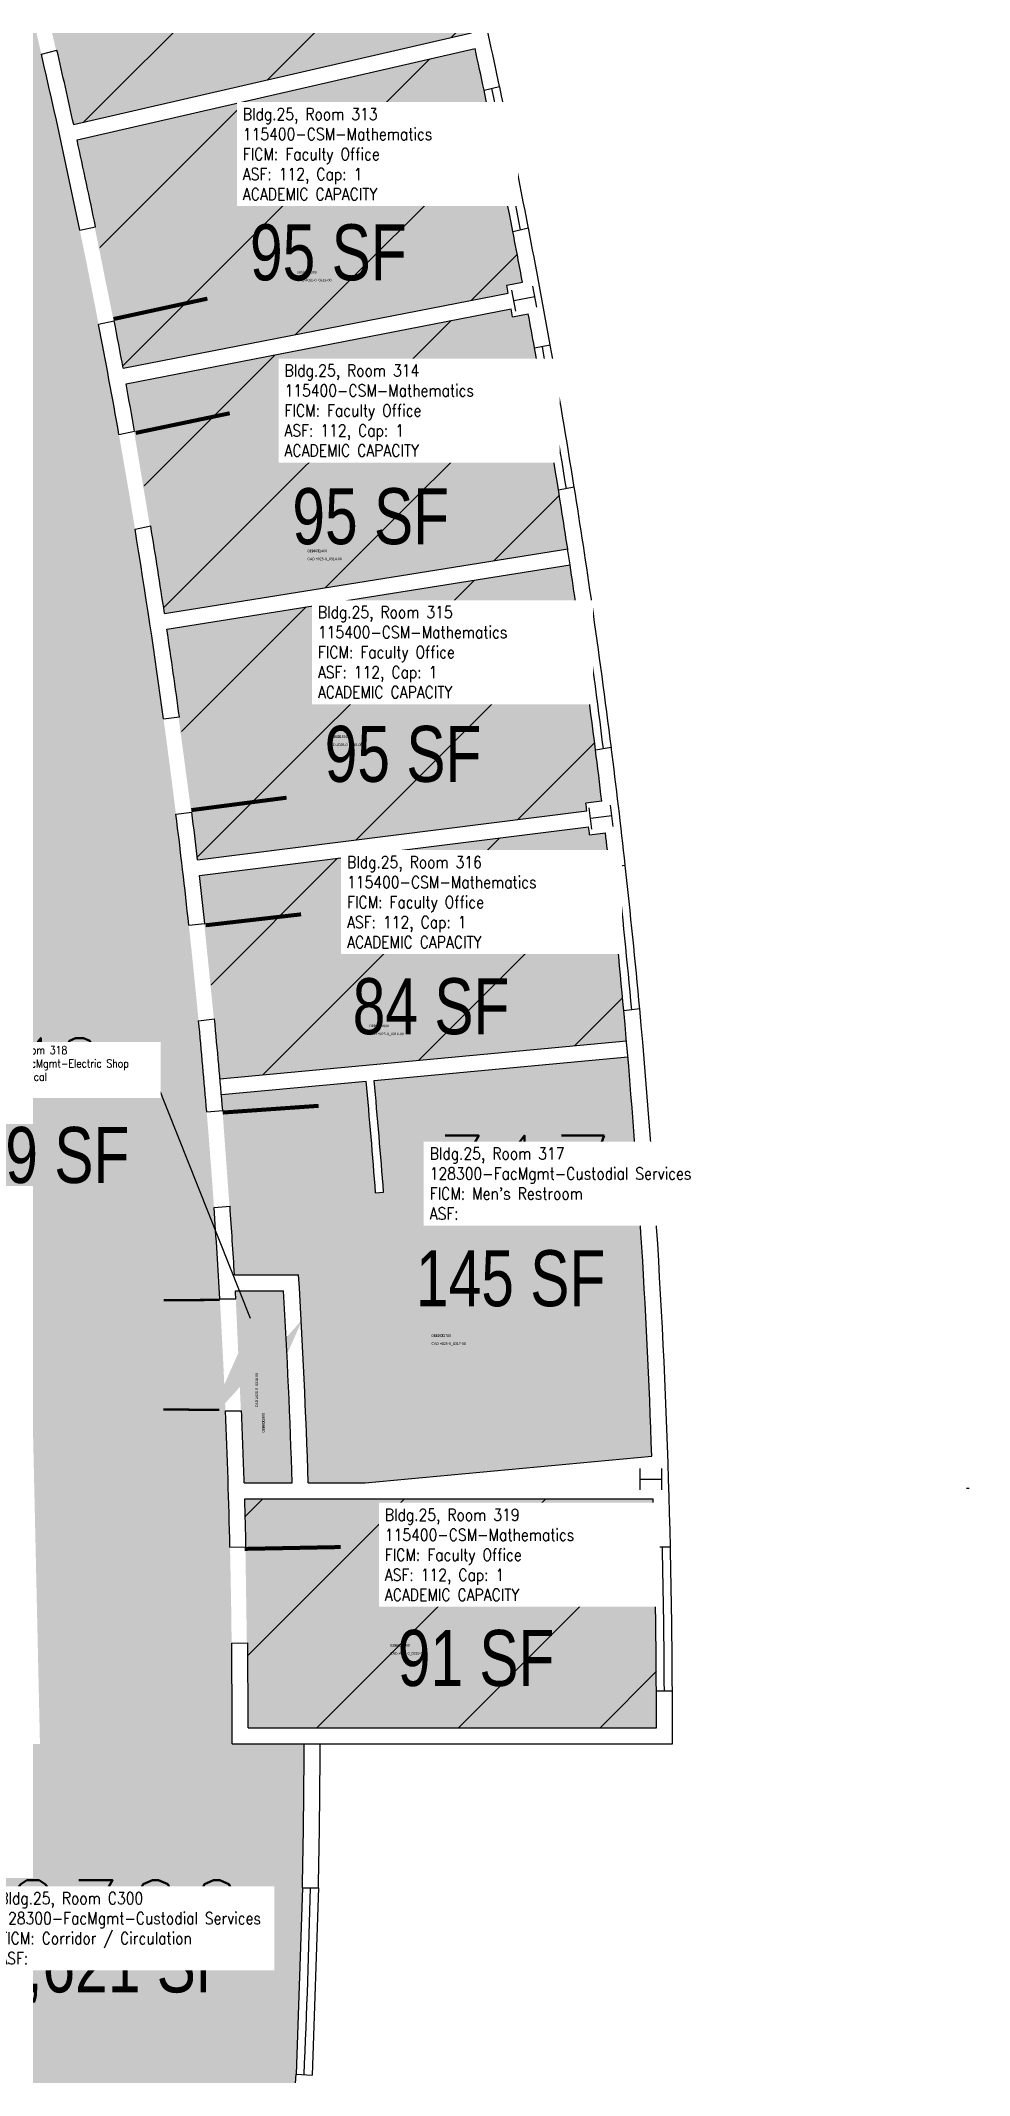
# Model space of a CAD drawing. Header units: inches. Extents: x -325 to 762, y 0 to 3497.
# Drawn here: x 404 to 752, y 1703 to 2466 of the extents above; entities that cross this region are included whole.
import ezdxf
from ezdxf.enums import TextEntityAlignment as Align

# ---------------------------------------------------------------- set-up
doc = ezdxf.new("R2010")
doc.units = ezdxf.units.IN
doc.header["$LTSCALE"] = 10
doc.header["$MEASUREMENT"] = 0
doc.layers.get('0').update_dxf_attribs({"linetype": 'CONTINUOUS'})
for name, color, linetype in [('A-COLS', 5, 'CONTINUOUS'), ('A-DOOR', 2, 'CONTINUOUS'), ('A-GLAZ', 1, 'CONTINUOUS'), ('A-GLAZ-SILL', 2, 'CONTINUOUS'), ('A-IDEN-CNUM', 7, 'CONTINUOUS'), ('A-IDEN-ICON', 4, 'CONTINUOUS'), ('A-IDEN-RNUM', 7, 'CONTINUOUS'), ('A-IDEN-SNUM', 4, 'CONTINUOUS'), ('A-IDEN-VNUM', 4, 'CONTINUOUS'), ('A-WALL', 5, 'CONTINUOUS'), ('AREA-TEXT', 3, 'CONTINUOUS'), ('Rooms-Capacity', 4, 'CONTINUOUS'), ('Rooms-Category-Color', 7, 'CONTINUOUS'), ('Rooms-College-Color', 7, 'CONTINUOUS'), ('Rooms-Department-Color', 7, 'CONTINUOUS'), ('Rooms-Division-Color', 7, 'CONTINUOUS'), ('Rooms-Information', 7, 'CONTINUOUS')]:
    doc.layers.add(name, color=color, linetype=linetype)
doc.styles.add('AREA', font='arial.ttf', dxfattribs={"width": 0.75, "height": 24})
doc.styles.add('ROOMSNUMBER', font='txt', dxfattribs={"height": 0.03})
doc.styles.add('ROOMVNUMBER', font='simplex.shx', dxfattribs={"width": 0.85})

# ---------------------------------------------------------------- blocks, each defined once
blk = doc.blocks.new('CPELECT')
at = {"color": 0, "linetype": 'ByBlock'}
blk.add_lwpolyline([(0.0623, 0.0629, 0, 0.03, 0), (0.0105, -0.0168, 0.03, 0.03, 0), (-0.0105, 0.0068, 0.03, 0, 0), (-0.0623, -0.0729, 0.03, 0, 0)], format="xyseb", dxfattribs=at)
blk = doc.blocks.new('CPMEN')
at = {"color": 0, "linetype": 'ByBlock', "const_width": 0.015}
for points in [[(0.055, 0.01), (0.055, 0.05), (0.015, 0.05)], [(0.0151, 0.0101), (0.055, 0.05)]]:
    blk.add_lwpolyline(points, dxfattribs=at)
blk.add_lwpolyline([(-0.0575, -0.02, 1), (0.0275, -0.02, 1)], format="xyb", close=True, dxfattribs=at)

msp = doc.modelspace()

# ---------------------------------------------------------------- hatches: boundary and pattern name
at = {"layer": 'Rooms-Capacity'}
h = msp.add_hatch(dxfattribs=at)
h.set_pattern_fill('ANSI31', color=256, scale=300, style=0)
edge = h.paths.add_edge_path()
edge.add_arc((-2305.09, 1834.52), 2940, 12.46176, 14.10593)
edge.add_line((546.26, 2551.05), (540.46, 2549.52))
edge.add_arc((-2305.09, 1834.52), 2934, 14.10455, 14.16313)
edge.add_line((539.73, 2552.43), (397.58, 2514.91))
edge.add_arc((-2305.09, 1834.52), 2787, 12.43492, 14.13038, ccw=False)
edge.add_line((416.53, 2434.65), (565.65, 2468.94))
h = msp.add_hatch(dxfattribs=at)
h.set_pattern_fill('ANSI31', color=256, scale=300, style=0)
edge = h.paths.add_edge_path()
edge.add_arc((-2305.09, 1834.52), 2934, 10.54257, 10.60116)
edge.add_line((578.83, 2374.3), (584.72, 2375.44))
edge.add_arc((-2305.09, 1834.52), 2940, 10.60201, 12.34483)
edge.add_line((566.93, 2463.08), (417.82, 2428.79))
edge.add_arc((-2305.09, 1834.52), 2787, 10.51753, 12.31156, ccw=False)
edge.add_line((435.09, 2343.25), (579.38, 2371.35))
h = msp.add_hatch(dxfattribs=at)
h.set_pattern_fill('ANSI31', color=256, scale=300, style=0)
edge = h.paths.add_edge_path()
edge.add_arc((-2305.09, 1834.52), 2940, 8.62593, 10.36814)
edge.add_line((586.91, 2363.64), (581.02, 2362.5))
edge.add_arc((-2305.09, 1834.52), 2934, 10.36681, 10.4254)
edge.add_line((580.47, 2365.45), (436.18, 2337.35))
edge.add_arc((-2305.09, 1834.52), 2787, 8.60078, 10.39417, ccw=False)
edge.add_line((450.57, 2251.32), (601.66, 2275.47))
h = msp.add_hatch(dxfattribs=at)
h.set_pattern_fill('ANSI31', color=256, scale=300, style=0)
edge = h.paths.add_edge_path()
edge.add_arc((-2305.09, 1834.52), 2787, 6.68465, 8.47742, ccw=False)
edge.add_line((462.96, 2158.94), (608.83, 2177.24))
edge.add_arc((-2305.09, 1834.52), 2934, 6.708, 6.71763)
edge.add_arc((-2305.09, 1834.52), 2934, 6.71763, 6.75085)
edge.add_arc((-2305.09, 1834.53), 2934, 6.75084, 6.75167)
edge.add_arc((-2305.09, 1834.52), 2934, 6.75169, 6.76659)
edge.add_line((608.47, 2180.22), (614.43, 2180.97))
edge.add_arc((-2305.09, 1834.52), 2940, 6.76737, 8.50899)
edge.add_line((602.55, 2269.54), (451.46, 2245.38))
h = msp.add_hatch(dxfattribs=at)
h.set_pattern_fill('ANSI31', color=256, scale=300, style=0)
edge = h.paths.add_edge_path()
edge.add_arc((-2305.09, 1834.52), 2940, 5.00559, 6.5335)
edge.add_line((615.82, 2169.05), (609.86, 2168.3))
edge.add_arc((-2305.09, 1834.52), 2934, 6.53224, 6.59083)
edge.add_line((609.52, 2171.28), (463.66, 2152.98))
edge.add_arc((-2305.09, 1834.52), 2787, 4.98847, 6.56129, ccw=False)
edge.add_line((471.35, 2076.87), (623.7, 2091.05))
h = msp.add_hatch(dxfattribs=at)
h.set_pattern_fill('ANSI31', color=256, scale=300, style=0)
edge = h.paths.add_edge_path()
edge.add_arc((-1115.43, 1851.49), 1750.43, 359.41244, 362.22152)
edge.add_line((633.69, 1919.34), (480.62, 1919.34))
edge.add_arc((-2305.09, 1834.52), 2787, -0.02122, 1.74395, ccw=False)
edge.add_line((481.91, 1833.49), (634.91, 1833.54))
at = {"layer": 'Rooms-Category-Color', "true_color": 0xadadad}
h = msp.add_hatch(color=253, dxfattribs=at)
edge = h.paths.add_edge_path()
edge.add_arc((-2305.09, 1834.52), 2685, 2.68012, 6.00952, ccw=False)
edge.add_line((376.97, 1960.07), (400.92, 1961.84))
edge.add_arc((-2305.09, 1834.52), 2709, -0.14924, 2.6937, ccw=False)
edge.add_line((403.9, 1827.47), (361.9, 1827.44))
edge.add_arc((-2690.66, 1847.66), 3052.63, 356.47617, 359.62037, ccw=False)
edge.add_line((356.2, 1660.04), (398.08, 1656.94))
edge.add_arc((-5900.78, 2177.9), 6320.37, 353.817998, 355.27205, ccw=False)
edge.add_line((382.84, 1497.28), (359.06, 1500.55))
edge.add_arc((-1569.75, 1734.83), 1942.98, 351.48423, 353.07454, ccw=False)
edge.add_line((351.81, 1447.11), (288.44, 1455.77))
edge.add_arc((-2305.09, 1834.52), 2621.04, 349.51841, 351.69137, ccw=False)
edge.add_line((272.21, 1357.71), (335.53, 1348.38))
edge.add_arc((-2305.09, 1834.52), 2685, 349.42012, 349.56843, ccw=False)
edge.add_line((334.27, 1341.54), (357.88, 1337.26))
edge.add_arc((-2288.65, 1828.42), 2691.72, 329.78649, 349.4862, ccw=False)
edge.add_line((37.42, 473.88), (143.44, 412.26))
edge.add_arc((-2276.85, 1812.19), 2796, 329.95421, 331.03005)
edge.add_arc((-2276.85, 1812.19), 2796, 331.03005, 332.57139)
edge.add_line((204.84, 524.23), (160.14, 547.43))
edge.add_arc((-2305.09, 1834.52), 2781, 332.431, 356.23092)
edge.add_line((469.9, 1651.71), (496.83, 1649.75))
edge.add_arc((-2305.09, 1834.52), 2808, 356.22711, 357.32912)
edge.add_line((499.86, 1703.68), (502.25, 1773.5))
edge.add_arc((-2305.09, 1834.52), 2808, 358.7547, 359.85664)
edge.add_line((502.9, 1827.5), (475.9, 1827.49))
edge.add_arc((-2305.09, 1834.52), 2781, 359.85508, 382.89133)
edge.add_line((256.89, 2916.29), (303.28, 2935.74))
edge.add_arc((-2275.31, 1854.75), 2796, 22.74435, 24.80482)
edge.add_arc((-2275.31, 1854.75), 2796, 24.80482, 25.88066)
edge.add_line((240.27, 3075.2), (130.06, 3021.43))
edge.add_arc((-2303.27, 1835.05), 2707.14, 5.98664, 25.99187, ccw=False)
edge.add_line((389.1, 2117.39), (365.16, 2115.63))
at = {"layer": 'Rooms-Category-Color', "true_color": 0xfa9ba3}
h = msp.add_hatch(color=241, dxfattribs=at)
edge = h.paths.add_edge_path()
edge.add_arc((-2305.09, 1834.52), 2940, 12.46176, 14.10593)
edge.add_line((546.26, 2551.05), (540.46, 2549.52))
edge.add_arc((-2305.09, 1834.52), 2934, 14.10455, 14.16313)
edge.add_line((539.73, 2552.43), (397.58, 2514.91))
edge.add_arc((-2305.09, 1834.52), 2787, 12.43492, 14.13038, ccw=False)
edge.add_line((416.53, 2434.65), (565.65, 2468.94))
h = msp.add_hatch(color=241, dxfattribs=at)
edge = h.paths.add_edge_path()
edge.add_arc((-2305.09, 1834.52), 2934, 10.54257, 10.60116)
edge.add_line((578.83, 2374.3), (584.72, 2375.44))
edge.add_arc((-2305.09, 1834.52), 2940, 10.60201, 12.34483)
edge.add_line((566.93, 2463.08), (417.82, 2428.79))
edge.add_arc((-2305.09, 1834.52), 2787, 10.51753, 12.31156, ccw=False)
edge.add_line((435.09, 2343.25), (579.38, 2371.35))
h = msp.add_hatch(color=241, dxfattribs=at)
edge = h.paths.add_edge_path()
edge.add_arc((-2305.09, 1834.52), 2940, 8.62593, 10.36814)
edge.add_line((586.91, 2363.64), (581.02, 2362.5))
edge.add_arc((-2305.09, 1834.52), 2934, 10.36681, 10.4254)
edge.add_line((580.47, 2365.45), (436.18, 2337.35))
edge.add_arc((-2305.09, 1834.52), 2787, 8.60078, 10.39417, ccw=False)
edge.add_line((450.57, 2251.32), (601.66, 2275.47))
h = msp.add_hatch(color=241, dxfattribs=at)
edge = h.paths.add_edge_path()
edge.add_arc((-2305.09, 1834.52), 2787, 6.68465, 8.47742, ccw=False)
edge.add_line((462.96, 2158.94), (608.83, 2177.24))
edge.add_arc((-2305.09, 1834.52), 2934, 6.708, 6.71763)
edge.add_arc((-2305.09, 1834.52), 2934, 6.71763, 6.75085)
edge.add_arc((-2305.09, 1834.53), 2934, 6.75084, 6.75167)
edge.add_arc((-2305.09, 1834.52), 2934, 6.75169, 6.76659)
edge.add_line((608.47, 2180.22), (614.43, 2180.97))
edge.add_arc((-2305.09, 1834.52), 2940, 6.76737, 8.50899)
edge.add_line((602.55, 2269.54), (451.46, 2245.38))
h = msp.add_hatch(color=241, dxfattribs=at)
edge = h.paths.add_edge_path()
edge.add_arc((-2305.09, 1834.52), 2940, 5.00559, 6.5335)
edge.add_line((615.82, 2169.05), (609.86, 2168.3))
edge.add_arc((-2305.09, 1834.52), 2934, 6.53224, 6.59083)
edge.add_line((609.52, 2171.28), (463.66, 2152.98))
edge.add_arc((-2305.09, 1834.52), 2787, 4.98847, 6.56129, ccw=False)
edge.add_line((471.35, 2076.87), (623.7, 2091.05))
at = {"layer": 'Rooms-Category-Color', "true_color": 0xadadad}
h = msp.add_hatch(color=253, dxfattribs=at)
edge = h.paths.add_edge_path()
edge.add_arc((-2305.09, 1834.52), 2940, 1.96513, 4.88866)
edge.add_line((624.22, 2085.07), (529.13, 2076.22))
edge.add_arc((-2308.88, 1815.09), 2850, 4.41273, 5.25712, ccw=False)
edge.add_line((532.67, 2034.37), (529.68, 2034.09))
edge.add_arc((-2308.88, 1815.09), 2847, 4.41177, 5.25706)
edge.add_line((526.14, 2075.94), (471.87, 2070.89))
edge.add_arc((-2305.09, 1834.52), 2787, 3.4727, 4.86512, ccw=False)
edge.add_line((476.79, 2003.34), (500.84, 2003.34))
edge.add_arc((-2305.09, 1834.52), 2811, 1.85141, 3.44301, ccw=False)
edge.add_line((504.44, 1925.34), (525.74, 1925.34))
edge.add_line((525.74, 1925.34), (633.18, 1935.34))
h = msp.add_hatch(color=253, dxfattribs=at)
edge = h.paths.add_edge_path()
edge.add_line((480.43, 1925.34), (498.44, 1925.34))
edge.add_arc((-2305.09, 1834.52), 2805, 1.85537, 3.32761)
edge.add_line((495.18, 1997.34), (477.15, 1997.34))
edge.add_arc((-2305.09, 1834.52), 2787, 1.86736, 3.34913, ccw=False)
at = {"layer": 'Rooms-Category-Color', "true_color": 0xfa9ba3}
h = msp.add_hatch(color=241, dxfattribs=at)
edge = h.paths.add_edge_path()
edge.add_arc((-1115.43, 1851.49), 1750.43, 359.41244, 362.22152)
edge.add_line((633.69, 1919.34), (480.62, 1919.34))
edge.add_arc((-2305.09, 1834.52), 2787, -0.02122, 1.74395, ccw=False)
edge.add_line((481.91, 1833.49), (634.91, 1833.54))
at = {"layer": 'Rooms-College-Color', "true_color": 0xadadad}
h = msp.add_hatch(color=253, dxfattribs=at)
edge = h.paths.add_edge_path()
edge.add_arc((-2305.09, 1834.52), 2685, 2.68012, 6.00952, ccw=False)
edge.add_line((376.97, 1960.07), (400.92, 1961.84))
edge.add_arc((-2305.09, 1834.52), 2709, -0.14924, 2.6937, ccw=False)
edge.add_line((403.9, 1827.47), (361.9, 1827.44))
edge.add_arc((-2690.66, 1847.66), 3052.63, 356.47617, 359.62037, ccw=False)
edge.add_line((356.2, 1660.04), (398.08, 1656.94))
edge.add_arc((-5900.78, 2177.9), 6320.37, 353.817998, 355.27205, ccw=False)
edge.add_line((382.84, 1497.28), (359.06, 1500.55))
edge.add_arc((-1569.75, 1734.83), 1942.98, 351.48423, 353.07454, ccw=False)
edge.add_line((351.81, 1447.11), (288.44, 1455.77))
edge.add_arc((-2305.09, 1834.52), 2621.04, 349.51841, 351.69137, ccw=False)
edge.add_line((272.21, 1357.71), (335.53, 1348.38))
edge.add_arc((-2305.09, 1834.52), 2685, 349.42012, 349.56843, ccw=False)
edge.add_line((334.27, 1341.54), (357.88, 1337.26))
edge.add_arc((-2288.65, 1828.42), 2691.72, 329.78649, 349.4862, ccw=False)
edge.add_line((37.42, 473.88), (143.44, 412.26))
edge.add_arc((-2276.85, 1812.19), 2796, 329.95421, 331.03005)
edge.add_arc((-2276.85, 1812.19), 2796, 331.03005, 332.57139)
edge.add_line((204.84, 524.23), (160.14, 547.43))
edge.add_arc((-2305.09, 1834.52), 2781, 332.431, 356.23092)
edge.add_line((469.9, 1651.71), (496.83, 1649.75))
edge.add_arc((-2305.09, 1834.52), 2808, 356.22711, 357.32912)
edge.add_line((499.86, 1703.68), (502.25, 1773.5))
edge.add_arc((-2305.09, 1834.52), 2808, 358.7547, 359.85664)
edge.add_line((502.9, 1827.5), (475.9, 1827.49))
edge.add_arc((-2305.09, 1834.52), 2781, 359.85508, 382.89133)
edge.add_line((256.89, 2916.29), (303.28, 2935.74))
edge.add_arc((-2275.31, 1854.75), 2796, 22.74435, 24.80482)
edge.add_arc((-2275.31, 1854.75), 2796, 24.80482, 25.88066)
edge.add_line((240.27, 3075.2), (130.06, 3021.43))
edge.add_arc((-2303.27, 1835.05), 2707.14, 5.98664, 25.99187, ccw=False)
edge.add_line((389.1, 2117.39), (365.16, 2115.63))
at = {"layer": 'Rooms-College-Color', "true_color": 0xffe090}
h = msp.add_hatch(color=41, dxfattribs=at)
edge = h.paths.add_edge_path()
edge.add_arc((-2305.09, 1834.52), 2940, 12.46176, 14.10593)
edge.add_line((546.26, 2551.05), (540.46, 2549.52))
edge.add_arc((-2305.09, 1834.52), 2934, 14.10455, 14.16313)
edge.add_line((539.73, 2552.43), (397.58, 2514.91))
edge.add_arc((-2305.09, 1834.52), 2787, 12.43492, 14.13038, ccw=False)
edge.add_line((416.53, 2434.65), (565.65, 2468.94))
h = msp.add_hatch(color=41, dxfattribs=at)
edge = h.paths.add_edge_path()
edge.add_arc((-2305.09, 1834.52), 2934, 10.54257, 10.60116)
edge.add_line((578.83, 2374.3), (584.72, 2375.44))
edge.add_arc((-2305.09, 1834.52), 2940, 10.60201, 12.34483)
edge.add_line((566.93, 2463.08), (417.82, 2428.79))
edge.add_arc((-2305.09, 1834.52), 2787, 10.51753, 12.31156, ccw=False)
edge.add_line((435.09, 2343.25), (579.38, 2371.35))
h = msp.add_hatch(color=41, dxfattribs=at)
edge = h.paths.add_edge_path()
edge.add_arc((-2305.09, 1834.52), 2940, 8.62593, 10.36814)
edge.add_line((586.91, 2363.64), (581.02, 2362.5))
edge.add_arc((-2305.09, 1834.52), 2934, 10.36681, 10.4254)
edge.add_line((580.47, 2365.45), (436.18, 2337.35))
edge.add_arc((-2305.09, 1834.52), 2787, 8.60078, 10.39417, ccw=False)
edge.add_line((450.57, 2251.32), (601.66, 2275.47))
h = msp.add_hatch(color=41, dxfattribs=at)
edge = h.paths.add_edge_path()
edge.add_arc((-2305.09, 1834.52), 2787, 6.68465, 8.47742, ccw=False)
edge.add_line((462.96, 2158.94), (608.83, 2177.24))
edge.add_arc((-2305.09, 1834.52), 2934, 6.708, 6.71763)
edge.add_arc((-2305.09, 1834.52), 2934, 6.71763, 6.75085)
edge.add_arc((-2305.09, 1834.53), 2934, 6.75084, 6.75167)
edge.add_arc((-2305.09, 1834.52), 2934, 6.75169, 6.76659)
edge.add_line((608.47, 2180.22), (614.43, 2180.97))
edge.add_arc((-2305.09, 1834.52), 2940, 6.76737, 8.50899)
edge.add_line((602.55, 2269.54), (451.46, 2245.38))
h = msp.add_hatch(color=41, dxfattribs=at)
edge = h.paths.add_edge_path()
edge.add_arc((-2305.09, 1834.52), 2940, 5.00559, 6.5335)
edge.add_line((615.82, 2169.05), (609.86, 2168.3))
edge.add_arc((-2305.09, 1834.52), 2934, 6.53224, 6.59083)
edge.add_line((609.52, 2171.28), (463.66, 2152.98))
edge.add_arc((-2305.09, 1834.52), 2787, 4.98847, 6.56129, ccw=False)
edge.add_line((471.35, 2076.87), (623.7, 2091.05))
at = {"layer": 'Rooms-College-Color', "true_color": 0xadadad}
h = msp.add_hatch(color=253, dxfattribs=at)
edge = h.paths.add_edge_path()
edge.add_arc((-2305.09, 1834.52), 2940, 1.96513, 4.88866)
edge.add_line((624.22, 2085.07), (529.13, 2076.22))
edge.add_arc((-2308.88, 1815.09), 2850, 4.41273, 5.25712, ccw=False)
edge.add_line((532.67, 2034.37), (529.68, 2034.09))
edge.add_arc((-2308.88, 1815.09), 2847, 4.41177, 5.25706)
edge.add_line((526.14, 2075.94), (471.87, 2070.89))
edge.add_arc((-2305.09, 1834.52), 2787, 3.4727, 4.86512, ccw=False)
edge.add_line((476.79, 2003.34), (500.84, 2003.34))
edge.add_arc((-2305.09, 1834.52), 2811, 1.85141, 3.44301, ccw=False)
edge.add_line((504.44, 1925.34), (525.74, 1925.34))
edge.add_line((525.74, 1925.34), (633.18, 1935.34))
h = msp.add_hatch(color=253, dxfattribs=at)
edge = h.paths.add_edge_path()
edge.add_line((480.43, 1925.34), (498.44, 1925.34))
edge.add_arc((-2305.09, 1834.52), 2805, 1.85537, 3.32761)
edge.add_line((495.18, 1997.34), (477.15, 1997.34))
edge.add_arc((-2305.09, 1834.52), 2787, 1.86736, 3.34913, ccw=False)
at = {"layer": 'Rooms-College-Color', "true_color": 0xffe090}
h = msp.add_hatch(color=41, dxfattribs=at)
edge = h.paths.add_edge_path()
edge.add_arc((-1115.43, 1851.49), 1750.43, 359.41244, 362.22152)
edge.add_line((633.69, 1919.34), (480.62, 1919.34))
edge.add_arc((-2305.09, 1834.52), 2787, -0.02122, 1.74395, ccw=False)
edge.add_line((481.91, 1833.49), (634.91, 1833.54))
at = {"layer": 'Rooms-Department-Color', "true_color": 0xacacac}
h = msp.add_hatch(color=253, dxfattribs=at)
edge = h.paths.add_edge_path()
edge.add_arc((-2305.09, 1834.52), 2685, 2.68012, 6.00952, ccw=False)
edge.add_line((376.97, 1960.07), (400.92, 1961.84))
edge.add_arc((-2305.09, 1834.52), 2709, -0.14924, 2.6937, ccw=False)
edge.add_line((403.9, 1827.47), (361.9, 1827.44))
edge.add_arc((-2690.66, 1847.66), 3052.63, 356.47617, 359.62037, ccw=False)
edge.add_line((356.2, 1660.04), (398.08, 1656.94))
edge.add_arc((-5900.78, 2177.9), 6320.37, 353.817998, 355.27205, ccw=False)
edge.add_line((382.84, 1497.28), (359.06, 1500.55))
edge.add_arc((-1569.75, 1734.83), 1942.98, 351.48423, 353.07454, ccw=False)
edge.add_line((351.81, 1447.11), (288.44, 1455.77))
edge.add_arc((-2305.09, 1834.52), 2621.04, 349.51841, 351.69137, ccw=False)
edge.add_line((272.21, 1357.71), (335.53, 1348.38))
edge.add_arc((-2305.09, 1834.52), 2685, 349.42012, 349.56843, ccw=False)
edge.add_line((334.27, 1341.54), (357.88, 1337.26))
edge.add_arc((-2288.65, 1828.42), 2691.72, 329.78649, 349.4862, ccw=False)
edge.add_line((37.42, 473.88), (143.44, 412.26))
edge.add_arc((-2276.85, 1812.19), 2796, 329.95421, 331.03005)
edge.add_arc((-2276.85, 1812.19), 2796, 331.03005, 332.57139)
edge.add_line((204.84, 524.23), (160.14, 547.43))
edge.add_arc((-2305.09, 1834.52), 2781, 332.431, 356.23092)
edge.add_line((469.9, 1651.71), (496.83, 1649.75))
edge.add_arc((-2305.09, 1834.52), 2808, 356.22711, 357.32912)
edge.add_line((499.86, 1703.68), (502.25, 1773.5))
edge.add_arc((-2305.09, 1834.52), 2808, 358.7547, 359.85664)
edge.add_line((502.9, 1827.5), (475.9, 1827.49))
edge.add_arc((-2305.09, 1834.52), 2781, 359.85508, 382.89133)
edge.add_line((256.89, 2916.29), (303.28, 2935.74))
edge.add_arc((-2275.31, 1854.75), 2796, 22.74435, 24.80482)
edge.add_arc((-2275.31, 1854.75), 2796, 24.80482, 25.88066)
edge.add_line((240.27, 3075.2), (130.06, 3021.43))
edge.add_arc((-2303.27, 1835.05), 2707.14, 5.98664, 25.99187, ccw=False)
edge.add_line((389.1, 2117.39), (365.16, 2115.63))
at = {"layer": 'Rooms-Department-Color', "true_color": 0xffe090}
h = msp.add_hatch(color=41, dxfattribs=at)
edge = h.paths.add_edge_path()
edge.add_arc((-2305.09, 1834.52), 2940, 12.46176, 14.10593)
edge.add_line((546.26, 2551.05), (540.46, 2549.52))
edge.add_arc((-2305.09, 1834.52), 2934, 14.10455, 14.16313)
edge.add_line((539.73, 2552.43), (397.58, 2514.91))
edge.add_arc((-2305.09, 1834.52), 2787, 12.43492, 14.13038, ccw=False)
edge.add_line((416.53, 2434.65), (565.65, 2468.94))
h = msp.add_hatch(color=41, dxfattribs=at)
edge = h.paths.add_edge_path()
edge.add_arc((-2305.09, 1834.52), 2934, 10.54257, 10.60116)
edge.add_line((578.83, 2374.3), (584.72, 2375.44))
edge.add_arc((-2305.09, 1834.52), 2940, 10.60201, 12.34483)
edge.add_line((566.93, 2463.08), (417.82, 2428.79))
edge.add_arc((-2305.09, 1834.52), 2787, 10.51753, 12.31156, ccw=False)
edge.add_line((435.09, 2343.25), (579.38, 2371.35))
h = msp.add_hatch(color=41, dxfattribs=at)
edge = h.paths.add_edge_path()
edge.add_arc((-2305.09, 1834.52), 2940, 8.62593, 10.36814)
edge.add_line((586.91, 2363.64), (581.02, 2362.5))
edge.add_arc((-2305.09, 1834.52), 2934, 10.36681, 10.4254)
edge.add_line((580.47, 2365.45), (436.18, 2337.35))
edge.add_arc((-2305.09, 1834.52), 2787, 8.60078, 10.39417, ccw=False)
edge.add_line((450.57, 2251.32), (601.66, 2275.47))
h = msp.add_hatch(color=41, dxfattribs=at)
edge = h.paths.add_edge_path()
edge.add_arc((-2305.09, 1834.52), 2787, 6.68465, 8.47742, ccw=False)
edge.add_line((462.96, 2158.94), (608.83, 2177.24))
edge.add_arc((-2305.09, 1834.52), 2934, 6.708, 6.71763)
edge.add_arc((-2305.09, 1834.52), 2934, 6.71763, 6.75085)
edge.add_arc((-2305.09, 1834.53), 2934, 6.75084, 6.75167)
edge.add_arc((-2305.09, 1834.52), 2934, 6.75169, 6.76659)
edge.add_line((608.47, 2180.22), (614.43, 2180.97))
edge.add_arc((-2305.09, 1834.52), 2940, 6.76737, 8.50899)
edge.add_line((602.55, 2269.54), (451.46, 2245.38))
h = msp.add_hatch(color=41, dxfattribs=at)
edge = h.paths.add_edge_path()
edge.add_arc((-2305.09, 1834.52), 2940, 5.00559, 6.5335)
edge.add_line((615.82, 2169.05), (609.86, 2168.3))
edge.add_arc((-2305.09, 1834.52), 2934, 6.53224, 6.59083)
edge.add_line((609.52, 2171.28), (463.66, 2152.98))
edge.add_arc((-2305.09, 1834.52), 2787, 4.98847, 6.56129, ccw=False)
edge.add_line((471.35, 2076.87), (623.7, 2091.05))
at = {"layer": 'Rooms-Department-Color', "true_color": 0xacacac}
h = msp.add_hatch(color=253, dxfattribs=at)
edge = h.paths.add_edge_path()
edge.add_arc((-2305.09, 1834.52), 2940, 1.96513, 4.88866)
edge.add_line((624.22, 2085.07), (529.13, 2076.22))
edge.add_arc((-2308.88, 1815.09), 2850, 4.41273, 5.25712, ccw=False)
edge.add_line((532.67, 2034.37), (529.68, 2034.09))
edge.add_arc((-2308.88, 1815.09), 2847, 4.41177, 5.25706)
edge.add_line((526.14, 2075.94), (471.87, 2070.89))
edge.add_arc((-2305.09, 1834.52), 2787, 3.4727, 4.86512, ccw=False)
edge.add_line((476.79, 2003.34), (500.84, 2003.34))
edge.add_arc((-2305.09, 1834.52), 2811, 1.85141, 3.44301, ccw=False)
edge.add_line((504.44, 1925.34), (525.74, 1925.34))
edge.add_line((525.74, 1925.34), (633.18, 1935.34))
h = msp.add_hatch(color=253, dxfattribs=at)
edge = h.paths.add_edge_path()
edge.add_line((480.43, 1925.34), (498.44, 1925.34))
edge.add_arc((-2305.09, 1834.52), 2805, 1.85537, 3.32761)
edge.add_line((495.18, 1997.34), (477.15, 1997.34))
edge.add_arc((-2305.09, 1834.52), 2787, 1.86736, 3.34913, ccw=False)
at = {"layer": 'Rooms-Department-Color', "true_color": 0xffe090}
h = msp.add_hatch(color=41, dxfattribs=at)
edge = h.paths.add_edge_path()
edge.add_arc((-1115.43, 1851.49), 1750.43, 359.41244, 362.22152)
edge.add_line((633.69, 1919.34), (480.62, 1919.34))
edge.add_arc((-2305.09, 1834.52), 2787, -0.02122, 1.74395, ccw=False)
edge.add_line((481.91, 1833.49), (634.91, 1833.54))
at = {"layer": 'Rooms-Division-Color', "true_color": 0xadadad}
h = msp.add_hatch(color=253, dxfattribs=at)
edge = h.paths.add_edge_path()
edge.add_arc((-2305.09, 1834.52), 2685, 2.68012, 6.00952, ccw=False)
edge.add_line((376.97, 1960.07), (400.92, 1961.84))
edge.add_arc((-2305.09, 1834.52), 2709, -0.14924, 2.6937, ccw=False)
edge.add_line((403.9, 1827.47), (361.9, 1827.44))
edge.add_arc((-2690.66, 1847.66), 3052.63, 356.47617, 359.62037, ccw=False)
edge.add_line((356.2, 1660.04), (398.08, 1656.94))
edge.add_arc((-5900.78, 2177.9), 6320.37, 353.817998, 355.27205, ccw=False)
edge.add_line((382.84, 1497.28), (359.06, 1500.55))
edge.add_arc((-1569.75, 1734.83), 1942.98, 351.48423, 353.07454, ccw=False)
edge.add_line((351.81, 1447.11), (288.44, 1455.77))
edge.add_arc((-2305.09, 1834.52), 2621.04, 349.51841, 351.69137, ccw=False)
edge.add_line((272.21, 1357.71), (335.53, 1348.38))
edge.add_arc((-2305.09, 1834.52), 2685, 349.42012, 349.56843, ccw=False)
edge.add_line((334.27, 1341.54), (357.88, 1337.26))
edge.add_arc((-2288.65, 1828.42), 2691.72, 329.78649, 349.4862, ccw=False)
edge.add_line((37.42, 473.88), (143.44, 412.26))
edge.add_arc((-2276.85, 1812.19), 2796, 329.95421, 331.03005)
edge.add_arc((-2276.85, 1812.19), 2796, 331.03005, 332.57139)
edge.add_line((204.84, 524.23), (160.14, 547.43))
edge.add_arc((-2305.09, 1834.52), 2781, 332.431, 356.23092)
edge.add_line((469.9, 1651.71), (496.83, 1649.75))
edge.add_arc((-2305.09, 1834.52), 2808, 356.22711, 357.32912)
edge.add_line((499.86, 1703.68), (502.25, 1773.5))
edge.add_arc((-2305.09, 1834.52), 2808, 358.7547, 359.85664)
edge.add_line((502.9, 1827.5), (475.9, 1827.49))
edge.add_arc((-2305.09, 1834.52), 2781, 359.85508, 382.89133)
edge.add_line((256.89, 2916.29), (303.28, 2935.74))
edge.add_arc((-2275.31, 1854.75), 2796, 22.74435, 24.80482)
edge.add_arc((-2275.31, 1854.75), 2796, 24.80482, 25.88066)
edge.add_line((240.27, 3075.2), (130.06, 3021.43))
edge.add_arc((-2303.27, 1835.05), 2707.14, 5.98664, 25.99187, ccw=False)
edge.add_line((389.1, 2117.39), (365.16, 2115.63))
at = {"layer": 'Rooms-Division-Color', "true_color": 0xffe090}
h = msp.add_hatch(color=41, dxfattribs=at)
edge = h.paths.add_edge_path()
edge.add_arc((-2305.09, 1834.52), 2940, 12.46176, 14.10593)
edge.add_line((546.26, 2551.05), (540.46, 2549.52))
edge.add_arc((-2305.09, 1834.52), 2934, 14.10455, 14.16313)
edge.add_line((539.73, 2552.43), (397.58, 2514.91))
edge.add_arc((-2305.09, 1834.52), 2787, 12.43492, 14.13038, ccw=False)
edge.add_line((416.53, 2434.65), (565.65, 2468.94))
h = msp.add_hatch(color=41, dxfattribs=at)
edge = h.paths.add_edge_path()
edge.add_arc((-2305.09, 1834.52), 2934, 10.54257, 10.60116)
edge.add_line((578.83, 2374.3), (584.72, 2375.44))
edge.add_arc((-2305.09, 1834.52), 2940, 10.60201, 12.34483)
edge.add_line((566.93, 2463.08), (417.82, 2428.79))
edge.add_arc((-2305.09, 1834.52), 2787, 10.51753, 12.31156, ccw=False)
edge.add_line((435.09, 2343.25), (579.38, 2371.35))
h = msp.add_hatch(color=41, dxfattribs=at)
edge = h.paths.add_edge_path()
edge.add_arc((-2305.09, 1834.52), 2940, 8.62593, 10.36814)
edge.add_line((586.91, 2363.64), (581.02, 2362.5))
edge.add_arc((-2305.09, 1834.52), 2934, 10.36681, 10.4254)
edge.add_line((580.47, 2365.45), (436.18, 2337.35))
edge.add_arc((-2305.09, 1834.52), 2787, 8.60078, 10.39417, ccw=False)
edge.add_line((450.57, 2251.32), (601.66, 2275.47))
h = msp.add_hatch(color=41, dxfattribs=at)
edge = h.paths.add_edge_path()
edge.add_arc((-2305.09, 1834.52), 2787, 6.68465, 8.47742, ccw=False)
edge.add_line((462.96, 2158.94), (608.83, 2177.24))
edge.add_arc((-2305.09, 1834.52), 2934, 6.708, 6.71763)
edge.add_arc((-2305.09, 1834.52), 2934, 6.71763, 6.75085)
edge.add_arc((-2305.09, 1834.53), 2934, 6.75084, 6.75167)
edge.add_arc((-2305.09, 1834.52), 2934, 6.75169, 6.76659)
edge.add_line((608.47, 2180.22), (614.43, 2180.97))
edge.add_arc((-2305.09, 1834.52), 2940, 6.76737, 8.50899)
edge.add_line((602.55, 2269.54), (451.46, 2245.38))
h = msp.add_hatch(color=41, dxfattribs=at)
edge = h.paths.add_edge_path()
edge.add_arc((-2305.09, 1834.52), 2940, 5.00559, 6.5335)
edge.add_line((615.82, 2169.05), (609.86, 2168.3))
edge.add_arc((-2305.09, 1834.52), 2934, 6.53224, 6.59083)
edge.add_line((609.52, 2171.28), (463.66, 2152.98))
edge.add_arc((-2305.09, 1834.52), 2787, 4.98847, 6.56129, ccw=False)
edge.add_line((471.35, 2076.87), (623.7, 2091.05))
at = {"layer": 'Rooms-Division-Color', "true_color": 0xadadad}
h = msp.add_hatch(color=253, dxfattribs=at)
edge = h.paths.add_edge_path()
edge.add_arc((-2305.09, 1834.52), 2940, 1.96513, 4.88866)
edge.add_line((624.22, 2085.07), (529.13, 2076.22))
edge.add_arc((-2308.88, 1815.09), 2850, 4.41273, 5.25712, ccw=False)
edge.add_line((532.67, 2034.37), (529.68, 2034.09))
edge.add_arc((-2308.88, 1815.09), 2847, 4.41177, 5.25706)
edge.add_line((526.14, 2075.94), (471.87, 2070.89))
edge.add_arc((-2305.09, 1834.52), 2787, 3.4727, 4.86512, ccw=False)
edge.add_line((476.79, 2003.34), (500.84, 2003.34))
edge.add_arc((-2305.09, 1834.52), 2811, 1.85141, 3.44301, ccw=False)
edge.add_line((504.44, 1925.34), (525.74, 1925.34))
edge.add_line((525.74, 1925.34), (633.18, 1935.34))
h = msp.add_hatch(color=253, dxfattribs=at)
edge = h.paths.add_edge_path()
edge.add_line((480.43, 1925.34), (498.44, 1925.34))
edge.add_arc((-2305.09, 1834.52), 2805, 1.85537, 3.32761)
edge.add_line((495.18, 1997.34), (477.15, 1997.34))
edge.add_arc((-2305.09, 1834.52), 2787, 1.86736, 3.34913, ccw=False)
at = {"layer": 'Rooms-Division-Color', "true_color": 0xffe090}
h = msp.add_hatch(color=41, dxfattribs=at)
edge = h.paths.add_edge_path()
edge.add_arc((-1115.43, 1851.49), 1750.43, 359.41244, 362.22152)
edge.add_line((633.69, 1919.34), (480.62, 1919.34))
edge.add_arc((-2305.09, 1834.52), 2787, -0.02122, 1.74395, ccw=False)
edge.add_line((481.91, 1833.49), (634.91, 1833.54))

# ---------------------------------------------------------------- linework, layer by layer
at = {"layer": 'A-COLS'}
for p, q in [((582.23, 2364.58), (580.73, 2372.43)), ((590.12, 2366.08), (588.63, 2373.93)), ((589.41, 2370.01), (581.48, 2368.5)), ((610.7, 2170.43), (609.7, 2178.36)), ((618.21, 2175.4), (610.2, 2174.39)), ((618.68, 2171.43), (617.68, 2179.36)), ((628.73, 1930.69), (628.72, 1922.7)), ((636.77, 1930.69), (636.76, 1922.7)), ((628.69, 1926.7), (636.76, 1926.69))]:
    msp.add_line(p, q, dxfattribs=at)
at = {"layer": 'A-DOOR'}
for points in [[(402.36, 2496.78, 1.5, 1.5, 0), (437.23, 2505.73, 0, 0, 0), (437.05, 2506.45, 0, 0, -0.414214), (411.12, 2462.64, 0, 0, -0.414214)], [(431.46, 2361.65, 1.5, 1.5, 0), (466.64, 2369.3, 0, 0, 0), (466.8, 2368.57, 0, 0, 0.414214), (423.97, 2396.09, 0, 0, 0.414214)], [(439.77, 2318.95, 1.5, 1.5, 0), (475.01, 2326.33, 0, 0, 0), (474.85, 2327.06, 0, 0, -0.414214), (446.99, 2284.45, 0, 0, -0.414214)], [(460.63, 2177.55, 1.5, 1.5, 0), (496.32, 2182.21, 0, 0, 0), (496.42, 2181.46, 0, 0, 0.414214), (456.07, 2212.5, 0, 0, 0.414214)], [(465.98, 2134.38, 1.5, 1.5, 0), (501.75, 2138.48, 0, 0, 0), (501.66, 2139.23, 0, 0, -0.414214), (470, 2099.36, 0, 0, -0.414214)], [(472.4, 2064.17, 1.5, 1.5, 0), (508.31, 2066.69, 0, 0, 0), (508.26, 2067.44, 0, 0, -0.414214), (474.87, 2029, 0, 0, -0.414214)], [(471.3, 1993.91, 0.878, 0.878, 0), (450.24, 1993.87, 0, 0, 0), (450.24, 1994.3, 0, 0, 0.414214), (471.35, 1973.29, 0, 0, 0.414214)], [(471.14, 1952.67, 0.878, 0.878, 0), (450.08, 1952.88, 0, 0, 0), (450.08, 1952.44, 0, 0, -0.414214), (471.35, 1973.29, 0, 0, -0.414214)], [(480.63, 1900.59, 1.5, 1.5, 0), (516.63, 1901.28, 0, 0, 0), (516.61, 1902.03, 0, 0, -0.414214), (481.3, 1865.35, 0, 0, -0.414214)]]:
    msp.add_lwpolyline(points, format="xyseb", dxfattribs=at)
at = {"layer": 'A-GLAZ'}
for radius, start, end in [(2943, 10.98034, 12.03306), (2943, 9.06213, 10.11484), (2943, 7.14453, 8.19723), (2943, 5.22751, 6.28021), (2943, 0.24978, 1.30226), (2811, 357.32753, 358.75604)]:
    msp.add_arc((-2305.09, 1834.52), radius, start, end, dxfattribs=at)
at = {"layer": 'A-GLAZ-SILL'}
for p, q in [((502.25, 1773.5), (499.86, 1703.68)), ((508.25, 1773.5), (505.85, 1703.24))]:
    msp.add_line(p, q, dxfattribs=at)
for radius, start, end in [(2946, 10.98034, 12.03306), (2940, 10.98034, 12.03306), (2940, 9.06213, 10.11484), (2946, 9.06213, 10.11484), (2940, 7.14453, 8.19723), (2946, 7.14453, 8.19723), (2940, 5.22751, 6.28021), (2946, 5.22751, 6.28021), (2940, 0.24978, 1.30226), (2946, 0.24978, 1.30226)]:
    msp.add_arc((-2305.09, 1834.52), radius, start, end, dxfattribs=at)
at = {"layer": 'A-IDEN-VNUM'}
msp.add_lwpolyline([(482.84, 1986.93), (447.69, 2075.28)], dxfattribs=at)
at = {"layer": 'A-WALL'}
for p, q in [((416.5, 2434.64), (565.65, 2468.94)), ((404.45, 2460.93), (410.26, 2462.42)), ((417.82, 2428.79), (566.93, 2463.08)), ((570.31, 2447.44), (576.16, 2448.79)), ((418.85, 2394.98), (424.71, 2396.26)), ((581.09, 2394.51), (586.94, 2395.86)), ((578.83, 2374.3), (584.72, 2375.44)), ((435.06, 2343.25), (579.38, 2371.35)), ((436.18, 2337.35), (580.47, 2365.45)), ((425.88, 2359.67), (431.74, 2360.94)), ((581.02, 2362.5), (586.91, 2363.64)), ((589.22, 2350.85), (595.11, 2352)), ((433.49, 2318.4), (439.37, 2319.63)), ((598.21, 2297.59), (604.11, 2298.74)), ((439.53, 2282.89), (445.41, 2284.12)), ((450.54, 2251.31), (601.66, 2275.47)), ((451.46, 2245.38), (602.55, 2269.54)), ((604.87, 2253.71), (610.8, 2254.66)), ((450.21, 2211.74), (456.16, 2212.51)), ((612.08, 2200.18), (618.01, 2201.13)), ((454.86, 2176.04), (460.81, 2176.82)), ((462.96, 2158.94), (608.83, 2177.24)), ((608.47, 2180.22), (614.43, 2180.97)), ((463.66, 2152.98), (609.52, 2171.28)), ((609.86, 2168.3), (615.82, 2169.05)), ((617.27, 2156.13), (623.22, 2156.88)), ((459.69, 2134.41), (465.66, 2135.1)), ((463.35, 2098.6), (469.31, 2099.28)), ((622.68, 2102.39), (628.64, 2103.14)), ((471.35, 2076.87), (623.7, 2091.05)), ((529.13, 2076.22), (624.22, 2085.07)), ((471.87, 2070.89), (526.14, 2075.94)), ((466.39, 2064.5), (472.37, 2064.92)), ((469.13, 2028.6), (475.12, 2029.02)), ((529.68, 2034.09), (532.67, 2034.37)), ((476.79, 2003.34), (500.84, 2003.34)), ((471.32, 1994.34), (477.32, 1994.34)), ((477.15, 1997.34), (495.18, 1997.34)), ((473.41, 1952.34), (479.42, 1952.34)), ((525.74, 1925.34), (633.18, 1935.34)), ((480.43, 1925.34), (498.44, 1925.34)), ((504.44, 1925.34), (525.74, 1925.34)), ((751.16, 1923.34), (752.16, 1923.34)), ((751.16, 1923.34), (752.16, 1923.34)), ((480.62, 1919.34), (633.69, 1919.34)), ((475.11, 1901.24), (481.11, 1901.35)), ((634.15, 1901.34), (640.15, 1901.34)), ((475.74, 1865.24), (481.74, 1865.36)), ((634.88, 1847.34), (640.88, 1847.34)), ((481.91, 1833.49), (634.91, 1833.54)), ((475.9, 1827.49), (640.9, 1827.54)), ((502.25, 1773.5), (508.25, 1773.5)), ((499.86, 1703.68), (505.85, 1703.24))]:
    msp.add_line(p, q, dxfattribs=at)
msp.add_lwpolyline([(450.21, 2211.74, 0.006468), (439.53, 2282.89)], format="xyb", dxfattribs=at)
for centre, radius, start, end in [((-2305.09, 1834.52), 2946, 12.03493, 12.80395), ((-2305.09, 1834.52), 2781, 11.62646, 13.01717), ((-2305.09, 1834.52), 2787, 12.43492, 13.02012), ((-2305.09, 1834.52), 2940, 12.03306, 12.34483), ((-2305.09, 1834.52), 2787, 11.62786, 12.31156), ((-2305.09, 1834.52), 2946, 10.11668, 10.98436), ((-2305.09, 1834.52), 2940, 10.60201, 10.98034), ((-2305.09, 1834.52), 2934, 10.54257, 10.60116), ((-2305.09, 1834.52), 2934, 10.36681, 10.4254), ((-2305.09, 1834.52), 2781, 10.02013, 10.88465), ((-2305.09, 1834.52), 2787, 10.51753, 10.88764), ((-2305.09, 1834.52), 2940, 10.11484, 10.36814), ((-2305.09, 1834.52), 2787, 10.02401, 10.39417), ((-2305.09, 1834.52), 2940, 8.62593, 9.06213), ((-2305.09, 1834.52), 2946, 8.19904, 9.06611), ((-2305.09, 1834.52), 2787, 8.60078, 9.28338), ((-2305.09, 1834.52), 2940, 8.50899, 8.62593), ((-2305.09, 1834.52), 2940, 8.19723, 8.50899), ((-2305.09, 1834.52), 2787, 7.79481, 8.47742), ((-2305.09, 1834.52), 2940, 6.76737, 7.14453), ((-2305.09, 1834.52), 2946, 6.28198, 7.14848), ((-2305.09, 1834.52), 2781, 6.1905, 7.05389), ((-2305.09, 1834.52), 2787, 6.68465, 7.05471), ((-2305.09, 1834.52), 2934, 6.708, 6.76659), ((-2305.09, 1834.52), 2934, 6.53224, 6.59083), ((-2305.09, 1834.52), 2940, 6.28021, 6.5335), ((-2305.09, 1834.52), 2787, 6.19126, 6.56129), ((-2305.09, 1834.52), 2781, 4.74342, 5.44875), ((-2305.09, 1834.52), 2787, 4.74187, 5.4511), ((-2305.09, 1834.52), 2940, 1.96513, 5.22751), ((-2305.09, 1834.52), 2946, 1.29961, 5.23143), ((-2308.88, 1815.09), 2847, 4.41177, 5.25706), ((-2308.88, 1815.09), 2850, 4.41273, 5.25712), ((-2305.09, 1834.52), 2787, 3.4727, 4.00176), ((-2305.09, 1834.52), 2781, 3.29445, 4.00171), ((-2305.09, 1834.52), 2811, 1.85141, 3.44301), ((-2305.09, 1834.52), 2787, 3.28735, 3.34913), ((-2305.09, 1834.52), 2805, 1.85537, 3.32761), ((-2305.09, 1834.52), 2781, 1.37457, 2.42805), ((-2305.09, 1834.52), 2787, 1.86736, 2.42282), ((-2305.09, 1834.52), 2787, 1.37396, 1.74395), ((-2305.09, 1834.52), 2940, 1.30226, 1.65317), ((-2305.09, 1834.52), 2781, 359.85508, 0.63287), ((-2305.09, 1834.52), 2787, 359.97878, 0.63385), ((-2305.09, 1834.52), 2940, 359.98079, 0.24978), ((-2305.09, 1834.52), 2946, 359.86417, 0.24927), ((-2305.09, 1834.52), 2808, 358.7547, 359.85698), ((-2305.09, 1834.52), 2814, 358.75739, 359.85698), ((-2305.09, 1834.52), 2808, 356.22628, 357.32912)]:
    msp.add_arc(centre, radius, start, end, dxfattribs=at)

# ---------------------------------------------------------------- block references
at = {"layer": 'A-IDEN-ICON', "xscale": 288, "yscale": 288, "zscale": 288}
for name, p in [('CPELECT', (484.36, 1968.53)), ('CPMEN', (580.61, 1960.01))]:
    msp.add_blockref(name, p, dxfattribs=at)

# ---------------------------------------------------------------- texts
at = {"layer": 'A-IDEN-CNUM', "style": 'ROOMSNUMBER'}
for s, p in [('CAD #025-0_0313-00', (500.23, 2375.76)), ('CAD #025-0_0314-00', (504.11, 2271.25)), ('CAD #025-0_0315-00', (511.86, 2201.58)), ('CAD #025-0_0316-00', (527.36, 2093.19)), ('CAD #025-0_0317-00', (550.6, 1977.07)), ('CAD #025-0_0319-00', (535.11, 1860.94)), ('CAD #025-0_C300-00', (438.76, 1760.02))]:
    msp.add_text(s, height=0.96, dxfattribs=at).set_placement(p)
msp.add_text('CAD #025-0_0318-00', height=0.96, rotation=90, dxfattribs=at).set_placement((485.61, 1953.65))
at = {"layer": 'A-IDEN-RNUM', "style": 'ROOMSNUMBER'}
for s, p in [('0313-00', (500.23, 2378.76)), ('0314-00', (504.11, 2274.25)), ('0315-00', (511.86, 2204.58)), ('0316-00', (527.36, 2096.19)), ('0317-00', (550.6, 1980.07)), ('0319-00', (535.11, 1863.94)), ('C300-00', (438.76, 1763.02))]:
    msp.add_text(s, height=0.96, dxfattribs=at).set_placement(p)
msp.add_text('0318-00', height=0.96, rotation=90, dxfattribs=at).set_placement((488.09, 1944.19))
at = {"layer": 'A-IDEN-SNUM', "style": 'ROOMSNUMBER'}
for s, p in [('0250031300', (500.23, 2378.76)), ('0250031400', (504.11, 2274.25)), ('0250031500', (511.86, 2204.58)), ('0250031600', (527.36, 2096.19)), ('0250031700', (550.6, 1980.07)), ('0250031900', (535.11, 1863.94)), ('0250C30000', (438.76, 1763.02))]:
    msp.add_text(s, height=0.96, dxfattribs=at).set_placement(p)
msp.add_text('0250031800', height=0.96, rotation=90, dxfattribs=at).set_placement((488.09, 1944.19))
at = {"layer": 'A-IDEN-VNUM', "style": 'ROOMVNUMBER', "width": 0.85}
for s, height, p in [('313', 31.5, (479.93, 2406.24)), ('314', 31.5, (495.55, 2310.1)), ('315', 31.5, (508.06, 2219.5)), ('316', 31.5, (518.99, 2125.8)), ('318', 21, (380.49, 2071.08)), ('317', 31.5, (549.96, 2024.04)), ('319', 31.5, (533.14, 1881.12)), ('C300', 31.5, (388.66, 1744.85))]:
    msp.add_text(s, height=height, rotation=360, dxfattribs=at).set_placement(p)
at = {"layer": 'AREA-TEXT', "style": 'AREA', "width": 0.75}
for s, p in [('95 SF', (511.96, 2386.67)), ('95 SF', (527.83, 2287.74)), ('95 SF', (539.95, 2198.64)), ('84 SF', (550.44, 2104.04)), ('9 SF', (414.15, 2048.27)), ('145 SF', (580.27, 2002.06)), ('91 SF', (567.32, 1859.7)), ('1,621 SF', (431.12, 1744.82))]:
    msp.add_text(s, height=21, dxfattribs=at).set_placement(p, align=Align.MIDDLE_CENTER)

# ---------------------------------------------------------------- next in the draw order: texts
at = {"layer": 'Rooms-Information', "attachment_point": 7, "style": 'ROOMVNUMBER', "bg_fill": 3, "box_fill_scale": 1.5, "bg_fill_color": 256, "bg_fill_true_color": 13158600, "bg_fill_transparency": 0}
for s, insert, char_height, width in [('Bldg.25, Room 313^M^J115400-CSM-Mathematics^M^JFICM: Faculty Office^M^JASF: 112, Cap: 1^M^JACADEMIC CAPACITY', (479.93, 2406.24), 4.5, 100.8), ('Bldg.25, Room 314^M^J115400-CSM-Mathematics^M^JFICM: Faculty Office^M^JASF: 112, Cap: 1^M^JACADEMIC CAPACITY', (495.55, 2310.1), 4.5, 100.8), ('Bldg.25, Room 315^M^J115400-CSM-Mathematics^M^JFICM: Faculty Office^M^JASF: 112, Cap: 1^M^JACADEMIC CAPACITY', (508.06, 2219.5), 4.5, 100.8), ('Bldg.25, Room 316^M^J115400-CSM-Mathematics^M^JFICM: Faculty Office^M^JASF: 112, Cap: 1^M^JACADEMIC CAPACITY', (518.99, 2125.8), 4.5, 100.8), ('Bldg.25, Room 318^M^J128101-FacMgmt-Electric Shop^M^JFICM: Electrical^M^JASF: ', (380.49, 2071.08), 3, 67.2), ("Bldg.25, Room 317^M^J128300-FacMgmt-Custodial Services^M^JFICM: Men's Restroom^M^JASF: ", (549.96, 2024.04), 4.5, 100.8), ('Bldg.25, Room 319^M^J115400-CSM-Mathematics^M^JFICM: Faculty Office^M^JASF: 112, Cap: 1^M^JACADEMIC CAPACITY', (533.14, 1881.12), 4.5, 100.8), ('Bldg.25, Room C300^M^J128300-FacMgmt-Custodial Services^M^JFICM: Corridor / Circulation^M^JASF: ', (388.66, 1744.85), 4.5, 100.8)]:
    msp.add_mtext(s, dxfattribs=dict(at, insert=insert, char_height=char_height, width=width))

doc.saveas('drawing.dxf')
